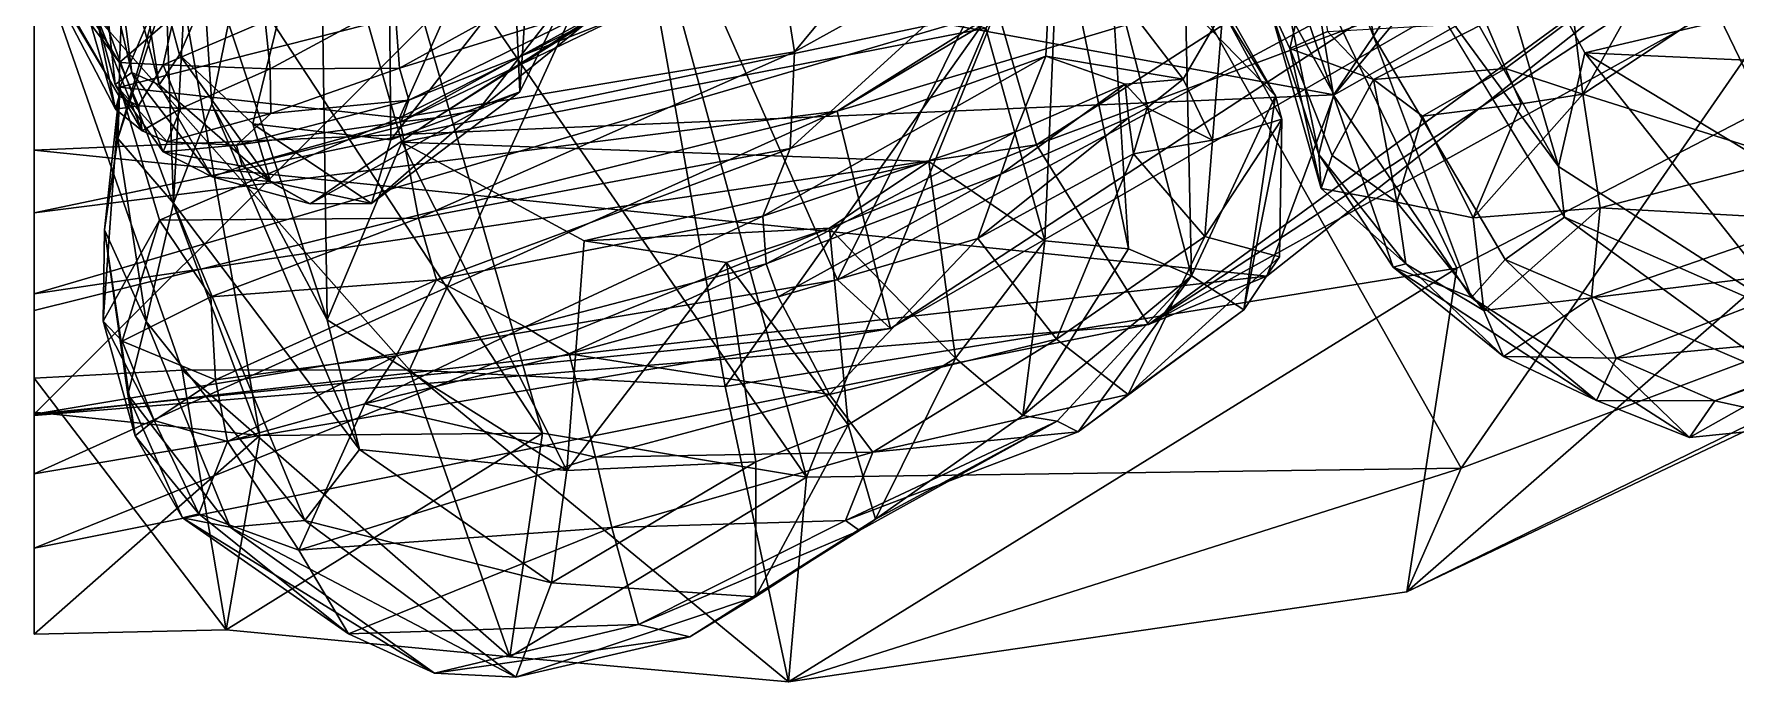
# Model space of a CAD drawing. Header units: metres. Extents: x -8 to 76, y -116 to 59.
# Drawn here: x 0 to 15.61, y -115.87 to -109.92 of the extents above; entities that cross this region are included whole.
import ezdxf

# ---------------------------------------------------------------- set-up
doc = ezdxf.new("R2010")
doc.units = ezdxf.units.M

msp = doc.modelspace()

# ---------------------------------------------------------------- linework, layer by layer
at = {"layer": 'jaw_lower_half'}
for points in [[(11.529, -103.801, -50.326), (7.369, -112.179, -47.413), (5.489, -107.924, -50.24)], [(11.529, -103.801, -50.326), (13.997, -108.606, -48.604), (7.369, -112.179, -47.413)], [(15.581, -106.084, -8.405), (9.707, -106.478, -7.38), (11.924, -110.481, -7.148)], [(15.581, -106.084, -8.405), (11.924, -110.481, -7.148), (17.185, -107.499, -9.84)], [(15.53, -108.192, -44.27), (14.858, -106.187, -33.055), (7.365, -110.632, -32.88)], [(14.858, -106.187, -33.055), (8.84, -109.71, -20.439), (7.365, -110.632, -32.88)], [(9.707, -106.478, -7.38), (0, -108.301, -7.348), (11.924, -110.481, -7.148)], [(16.155, -106.462, -20.997), (9.194, -110.94, -15.575), (8.84, -109.71, -20.439)], [(17.422, -107.873, -15.629), (9.194, -110.94, -15.575), (16.155, -106.462, -20.997)], [(17.854, -108.353, -11.618), (17.185, -107.499, -9.84), (10.22, -112.589, -11.384)], [(17.185, -107.499, -9.84), (11.308, -112.144, -8.243), (10.22, -112.589, -11.384)], [(17.185, -107.499, -9.84), (11.924, -110.481, -7.148), (11.308, -112.144, -8.243)], [(5.489, -107.924, -50.24), (7.369, -112.179, -47.413), (0, -113.41, -46.36)], [(5.489, -107.924, -50.24), (0, -113.41, -46.36), (0, -108.86, -50.042)], [(17.422, -107.873, -15.629), (10.22, -112.589, -11.384), (9.194, -110.94, -15.575)], [(17.854, -108.353, -11.618), (10.22, -112.589, -11.384), (17.422, -107.873, -15.629)], [(0, -108.301, -7.348), (0, -110.989, -7.368), (11.924, -110.481, -7.148)], [(15.53, -108.192, -44.27), (7.365, -110.632, -32.88), (7.856, -112.625, -43.109)], [(15.53, -108.192, -44.27), (7.856, -112.625, -43.109), (13.997, -108.606, -48.604)], [(13.997, -108.606, -48.604), (7.856, -112.625, -43.109), (7.369, -112.179, -47.413)], [(8.84, -109.71, -20.439), (0, -111.563, -19.341), (7.365, -110.632, -32.88)], [(9.194, -110.94, -15.575), (0, -112.307, -15.19), (8.84, -109.71, -20.439)], [(8.84, -109.71, -20.439), (0, -112.307, -15.19), (0, -111.563, -19.341)], [(11.924, -110.481, -7.148), (0, -110.989, -7.368), (11.308, -112.144, -8.243)], [(7.365, -110.632, -32.88), (0, -112.461, -32.548), (0, -113.957, -43.025)], [(7.856, -112.625, -43.109), (7.365, -110.632, -32.88), (0, -113.957, -43.025)], [(7.365, -110.632, -32.88), (0, -111.563, -19.341), (0, -112.461, -32.548)], [(10.22, -112.589, -11.384), (0, -114.641, -10.153), (9.194, -110.94, -15.575)], [(9.194, -110.94, -15.575), (0, -114.641, -10.153), (0, -112.307, -15.19)], [(0, -110.989, -7.368), (0, -113.422, -7.554), (11.308, -112.144, -8.243)], [(11.308, -112.144, -8.243), (0, -113.422, -7.554), (10.22, -112.589, -11.384)], [(7.856, -112.625, -43.109), (0, -113.41, -46.36), (7.369, -112.179, -47.413)], [(10.22, -112.589, -11.384), (0, -113.422, -7.554), (0, -114.641, -10.153)], [(7.856, -112.625, -43.109), (0, -113.957, -43.025), (0, -113.41, -46.36)]]:
    msp.add_3dface(points, dxfattribs=at)
at = {"layer": 'jaw_upper_half'}
for points in [[(19.451, -104.716, 14.244), (13.09, -113.907, 16.637), (9.615, -107.751, 15.406)], [(19.451, -104.716, 14.244), (22.052, -110.545, 15.363), (13.09, -113.907, 16.637)], [(10.649, -107.087, 32.199), (5.504, -108.483, 32.37), (6.339, -113.158, 24.785)], [(13.05, -112.071, 25.29), (10.649, -107.087, 32.199), (6.339, -113.158, 24.785)], [(20.265, -108.33, 25.606), (10.649, -107.087, 32.199), (13.05, -112.071, 25.29)], [(5.301, -107.465, 15.875), (7.085, -113.987, 17.522), (3.126, -108.251, 16.003)], [(5.301, -107.465, 15.875), (9.615, -107.751, 15.406), (7.085, -113.987, 17.522)], [(9.615, -107.751, 15.406), (13.09, -113.907, 16.637), (7.085, -113.987, 17.522)], [(0, -108.059, 15.828), (2.071, -113.607, 18), (0, -113.391, 17.621)], [(0, -108.059, 15.828), (1.119, -108.188, 15.916), (2.071, -113.607, 18)], [(1.119, -108.188, 15.916), (4.663, -113.584, 17.558), (2.071, -113.607, 18)], [(1.119, -108.188, 15.916), (3.126, -108.251, 16.003), (4.663, -113.584, 17.558)], [(3.126, -108.251, 16.003), (7.085, -113.987, 17.522), (4.663, -113.584, 17.558)], [(5.504, -108.483, 32.37), (0, -109.117, 33.18), (3.443, -113.003, 25.591)], [(6.339, -113.158, 24.785), (5.504, -108.483, 32.37), (3.443, -113.003, 25.591)], [(22.279, -110.304, 18.774), (20.265, -108.33, 25.606), (12.592, -115.039, 19.697)], [(20.265, -108.33, 25.606), (13.05, -112.071, 25.29), (12.592, -115.039, 19.697)], [(1.36, -113.007, 25.864), (0, -109.117, 33.18), (0, -113.08, 25.817)], [(3.443, -113.003, 25.591), (0, -109.117, 33.18), (1.36, -113.007, 25.864)], [(22.279, -110.304, 18.774), (12.592, -115.039, 19.697), (22.052, -110.545, 15.363)], [(22.052, -110.545, 15.363), (12.592, -115.039, 19.697), (13.09, -113.907, 16.637)], [(13.05, -112.071, 25.29), (6.339, -113.158, 24.785), (6.92, -115.867, 19.531)], [(13.05, -112.071, 25.29), (6.92, -115.867, 19.531), (12.592, -115.039, 19.697)], [(1.762, -115.388, 19.814), (1.36, -113.007, 25.864), (0, -113.08, 25.817)], [(4.365, -115.637, 19.627), (3.443, -113.003, 25.591), (1.36, -113.007, 25.864)], [(4.365, -115.637, 19.627), (1.36, -113.007, 25.864), (1.762, -115.388, 19.814)], [(6.92, -115.867, 19.531), (3.443, -113.003, 25.591), (4.365, -115.637, 19.627)], [(6.92, -115.867, 19.531), (6.339, -113.158, 24.785), (3.443, -113.003, 25.591)], [(1.762, -115.388, 19.814), (0, -113.08, 25.817), (0, -115.427, 19.563)], [(0, -113.391, 17.621), (2.071, -113.607, 18), (0, -115.427, 19.563)], [(2.071, -113.607, 18), (1.762, -115.388, 19.814), (0, -115.427, 19.563)], [(4.663, -113.584, 17.558), (1.762, -115.388, 19.814), (2.071, -113.607, 18)], [(4.663, -113.584, 17.558), (4.365, -115.637, 19.627), (1.762, -115.388, 19.814)], [(4.663, -113.584, 17.558), (7.085, -113.987, 17.522), (4.365, -115.637, 19.627)], [(13.09, -113.907, 16.637), (12.592, -115.039, 19.697), (6.92, -115.867, 19.531)], [(13.09, -113.907, 16.637), (6.92, -115.867, 19.531), (7.085, -113.987, 17.522)], [(7.085, -113.987, 17.522), (6.92, -115.867, 19.531), (4.365, -115.637, 19.627)]]:
    msp.add_3dface(points, dxfattribs=at)
at = {"layer": 'teeth_lower_half', "invisible_edges": 1}
for points in [[(1.394, -107.447, -11.548), (1.333, -110.115, -9.394), (0.773, -108.01, -9.258)], [(1.333, -110.115, -9.394), (1.394, -107.447, -11.548), (1.812, -109.018, -11.649)], [(4.108, -108.505, -11.32), (3.273, -110.895, -8.877), (3.259, -109.582, -11.297)], [(3.273, -110.895, -8.877), (4.108, -108.505, -11.32), (4.411, -109.434, -8.939)], [(2.319, -109.471, -11.513), (1.333, -110.115, -9.394), (1.812, -109.018, -11.649)], [(1.333, -110.115, -9.394), (2.319, -109.471, -11.513), (2.008, -110.746, -9.169)], [(2.319, -109.471, -11.513), (3.273, -110.895, -8.877), (2.008, -110.746, -9.169)], [(3.273, -110.895, -8.877), (2.319, -109.471, -11.513), (3.259, -109.582, -11.297)]]:
    msp.add_3dface(points, dxfattribs=at)
at = {"layer": 'teeth_lower_half'}
for points in [[(0.773, -108.01, -9.258), (1.149, -110.389, -7.023), (0.687, -108.65, -6.964)], [(1.333, -110.115, -9.394), (1.149, -110.389, -7.023), (0.773, -108.01, -9.258)], [(0.571, -109.749, -3.575), (0.746, -110.613, -1.869), (0, -108.04, -3.841)], [(0, -108.04, -3.841), (0.746, -110.613, -1.869), (0, -109.182, -2.121)], [(4.411, -109.434, -8.939), (4.588, -108.513, -8.97), (4.456, -110.455, -6.653)], [(4.588, -108.513, -8.97), (4.879, -109.585, -6.846), (4.456, -110.455, -6.653)], [(0.687, -108.65, -6.964), (0.898, -110.277, -5.486), (0.599, -109.032, -5.357)], [(1.149, -110.389, -7.023), (0.898, -110.277, -5.486), (0.687, -108.65, -6.964)], [(0, -109.14, 0.248), (0.784, -110.185, 2.37), (0, -108.916, 2.287)], [(0.784, -110.185, 2.37), (0.809, -109.618, 3.448), (0, -108.916, 2.287)], [(0.599, -109.032, -5.357), (0.745, -110.385, -3.543), (0.571, -109.749, -3.575)], [(0.898, -110.277, -5.486), (0.745, -110.385, -3.543), (0.599, -109.032, -5.357)], [(0, -109.182, -2.121), (0.781, -110.495, 0.473), (0, -109.14, 0.248)], [(0.781, -110.495, 0.473), (0.784, -110.185, 2.37), (0, -109.14, 0.248)], [(0.746, -110.613, -1.869), (0.781, -110.495, 0.473), (0, -109.182, -2.121)], [(5.011, -109.32, 2.451), (3.306, -109.628, 3.505), (3.352, -110.238, 2.195)], [(5.212, -109.661, 0.692), (5.011, -109.32, 2.451), (3.352, -110.238, 2.195)], [(3.273, -110.895, -8.877), (4.411, -109.434, -8.939), (4.456, -110.455, -6.653)], [(1.284, -109.755, 3.497), (0.809, -109.618, 3.448), (0.784, -110.185, 2.37)], [(3.306, -109.628, 3.505), (2.119, -109.805, 3.358), (2.167, -110.243, 2.206)], [(3.352, -110.238, 2.195), (3.306, -109.628, 3.505), (2.167, -110.243, 2.206)], [(5.212, -109.661, 0.692), (3.352, -110.238, 2.195), (3.438, -110.529, 0.377)], [(5.363, -109.771, -1.581), (3.367, -110.729, -1.626), (5.196, -109.723, -3.616)], [(5.196, -109.723, -3.616), (3.367, -110.729, -1.626), (3.684, -110.692, -3.288)], [(5.363, -109.771, -1.581), (5.212, -109.661, 0.692), (3.438, -110.529, 0.377)], [(5.196, -109.723, -3.616), (3.684, -110.692, -3.288), (5.054, -109.829, -5.356)], [(5.054, -109.829, -5.356), (4.076, -110.62, -4.807), (4.879, -109.585, -6.846)], [(4.456, -110.455, -6.653), (4.879, -109.585, -6.846), (4.076, -110.62, -4.807)], [(0.745, -110.385, -3.543), (0.992, -110.812, -1.877), (0.571, -109.749, -3.575)], [(0.992, -110.812, -1.877), (0.746, -110.613, -1.869), (0.571, -109.749, -3.575)], [(1.284, -109.755, 3.497), (0.784, -110.185, 2.37), (1.184, -110.205, 2.252)], [(2.119, -109.805, 3.358), (1.284, -109.755, 3.497), (1.184, -110.205, 2.252)], [(2.167, -110.243, 2.206), (2.119, -109.805, 3.358), (1.184, -110.205, 2.252)], [(5.363, -109.771, -1.581), (3.438, -110.529, 0.377), (3.367, -110.729, -1.626)], [(5.054, -109.829, -5.356), (3.684, -110.692, -3.288), (4.076, -110.62, -4.807)], [(0.957, -110.581, 0.404), (0.784, -110.185, 2.37), (0.781, -110.495, 0.473)], [(1.184, -110.205, 2.252), (0.784, -110.185, 2.37), (0.957, -110.581, 0.404)], [(2.17, -111.275, -6.906), (1.149, -110.389, -7.023), (1.333, -110.115, -9.394)], [(2.17, -111.275, -6.906), (1.333, -110.115, -9.394), (2.008, -110.746, -9.169)], [(0.898, -110.277, -5.486), (1.184, -111.004, -3.457), (0.745, -110.385, -3.543)], [(1.149, -110.389, -7.023), (1.634, -111.232, -5.351), (0.898, -110.277, -5.486)], [(1.634, -111.232, -5.351), (1.184, -111.004, -3.457), (0.898, -110.277, -5.486)], [(1.347, -110.608, 0.368), (1.184, -110.205, 2.252), (0.957, -110.581, 0.404)], [(2.167, -110.243, 2.206), (1.184, -110.205, 2.252), (1.347, -110.608, 0.368)], [(2.171, -110.651, 0.409), (2.167, -110.243, 2.206), (1.347, -110.608, 0.368)], [(3.352, -110.238, 2.195), (2.167, -110.243, 2.206), (2.171, -110.651, 0.409)], [(3.438, -110.529, 0.377), (3.352, -110.238, 2.195), (2.171, -110.651, 0.409)], [(1.184, -111.004, -3.457), (1.222, -110.912, -1.888), (0.745, -110.385, -3.543)], [(1.222, -110.912, -1.888), (0.992, -110.812, -1.877), (0.745, -110.385, -3.543)], [(0.957, -110.581, 0.404), (0.781, -110.495, 0.473), (0.746, -110.613, -1.869)], [(2.17, -111.275, -6.906), (1.634, -111.232, -5.351), (1.149, -110.389, -7.023)], [(4.456, -110.455, -6.653), (3.094, -111.477, -6.578), (3.273, -110.895, -8.877)], [(4.456, -110.455, -6.653), (4.076, -110.62, -4.807), (3.094, -111.477, -6.578)], [(0.992, -110.812, -1.877), (0.957, -110.581, 0.404), (0.746, -110.613, -1.869)], [(1.347, -110.608, 0.368), (0.957, -110.581, 0.404), (0.992, -110.812, -1.877)], [(1.347, -110.608, 0.368), (0.992, -110.812, -1.877), (1.222, -110.912, -1.888)], [(2.171, -110.651, 0.409), (1.347, -110.608, 0.368), (1.222, -110.912, -1.888)], [(2.171, -110.651, 0.409), (1.222, -110.912, -1.888), (1.856, -110.943, -1.884)], [(3.438, -110.529, 0.377), (1.856, -110.943, -1.884), (3.367, -110.729, -1.626)], [(3.438, -110.529, 0.377), (2.171, -110.651, 0.409), (1.856, -110.943, -1.884)], [(4.076, -110.62, -4.807), (2.533, -111.48, -5.113), (3.094, -111.477, -6.578)], [(4.076, -110.62, -4.807), (3.684, -110.692, -3.288), (2.533, -111.48, -5.113)], [(3.367, -110.729, -1.626), (1.856, -110.943, -1.884), (1.908, -111.135, -3.449)], [(3.684, -110.692, -3.288), (3.367, -110.729, -1.626), (1.908, -111.135, -3.449)], [(3.684, -110.692, -3.288), (1.908, -111.135, -3.449), (2.533, -111.48, -5.113)], [(3.273, -110.895, -8.877), (3.094, -111.477, -6.578), (2.008, -110.746, -9.169)], [(3.094, -111.477, -6.578), (2.17, -111.275, -6.906), (2.008, -110.746, -9.169)], [(1.856, -110.943, -1.884), (1.222, -110.912, -1.888), (1.184, -111.004, -3.457)], [(1.908, -111.135, -3.449), (1.856, -110.943, -1.884), (1.184, -111.004, -3.457)], [(1.908, -111.135, -3.449), (1.184, -111.004, -3.457), (1.634, -111.232, -5.351)], [(2.533, -111.48, -5.113), (1.908, -111.135, -3.449), (1.634, -111.232, -5.351)], [(2.533, -111.48, -5.113), (1.634, -111.232, -5.351), (2.17, -111.275, -6.906)], [(3.094, -111.477, -6.578), (2.533, -111.48, -5.113), (2.17, -111.275, -6.906)]]:
    msp.add_3dface(points, dxfattribs=at)
at = {"layer": 'teeth_upper_half'}
for points in [[(12.285, -109.944, 11.237), (11.842, -107.271, 12.792), (11.498, -108.001, 10.897)], [(12.285, -109.944, 11.237), (12.665, -109.343, 13.283), (11.842, -107.271, 12.792)], [(8.863, -107.802, 9.285), (6.975, -110.088, 7.773), (6.795, -108.945, 8.976)], [(9.345, -108.776, 7.873), (6.975, -110.088, 7.773), (8.863, -107.802, 9.285)], [(11.919, -110.483, 9.193), (11.498, -108.001, 10.897), (11.278, -108.603, 8.766)], [(11.919, -110.483, 9.193), (12.285, -109.944, 11.237), (11.498, -108.001, 10.897)], [(12.724, -108.908, 14.06), (13.981, -111.14, 14.939), (13.052, -107.957, 16.491)], [(13.981, -111.14, 14.939), (14.223, -110.095, 17.351), (13.052, -107.957, 16.491)], [(13.052, -107.957, 16.491), (14.223, -110.095, 17.351), (18.012, -109.202, 17.557)], [(1.28, -111.474, 12.246), (1.464, -108.045, 13.697), (1.207, -109.375, 11.74)], [(1.28, -111.474, 12.246), (1.631, -110.568, 14.233), (1.464, -108.045, 13.697)], [(1.631, -110.568, 14.233), (1.784, -109.824, 15.748), (1.464, -108.045, 13.697)], [(1.784, -109.824, 15.748), (2.689, -112.544, 17.085), (2.623, -108.284, 18.019)], [(2.623, -108.284, 18.019), (3.374, -110.916, 19.266), (8.73, -109.869, 19.237)], [(2.689, -112.544, 17.085), (3.374, -110.916, 19.266), (2.623, -108.284, 18.019)], [(10.306, -108.582, 8.871), (10.562, -109.644, 12.37), (11.387, -110.489, 9.955)], [(10.902, -109.715, 6.17), (10.306, -108.582, 8.871), (11.387, -110.489, 9.955)], [(11.785, -111.03, 7.183), (11.919, -110.483, 9.193), (11.278, -108.603, 8.766)], [(11.785, -111.03, 7.183), (11.278, -108.603, 8.766), (11.318, -109.627, 7.106)], [(9.345, -108.776, 7.873), (6.934, -110.975, 5.794), (6.975, -110.088, 7.773)], [(9.345, -108.776, 7.873), (9.279, -110.127, 5.454), (6.934, -110.975, 5.794)], [(9.399, -108.783, 15.943), (8.73, -109.869, 19.237), (9.272, -111.82, 16.955)], [(10.038, -111.895, 14.926), (9.399, -108.783, 15.943), (9.272, -111.82, 16.955)], [(10.539, -110.338, 4.23), (9.279, -110.127, 5.454), (9.345, -108.776, 7.873)], [(10.902, -109.715, 6.17), (10.539, -110.338, 4.23), (9.345, -108.776, 7.873)], [(10.038, -111.895, 14.926), (9.877, -109.297, 14.533), (9.399, -108.783, 15.943)], [(17.615, -108.732, 4.375), (16.656, -110.438, 5.164), (15.414, -109.677, 3.15)], [(6.795, -108.945, 8.976), (3.353, -110.693, 7.687), (3.819, -109.644, 9.2)], [(6.975, -110.088, 7.773), (3.353, -110.693, 7.687), (6.795, -108.945, 8.976)], [(12.665, -109.343, 13.283), (13.981, -111.14, 14.939), (12.724, -108.908, 14.06)], [(0.786, -110.41, 7.31), (0.768, -110.882, 9.826), (1.356, -109.085, 9.176)], [(1.356, -109.085, 9.176), (0.768, -110.882, 9.826), (1.207, -109.375, 11.74)], [(3.819, -109.644, 9.2), (0.786, -110.41, 7.31), (1.356, -109.085, 9.176)], [(11.519, -110.056, 5.298), (11.318, -109.627, 7.106), (11.738, -109.11, 6.96)], [(11.862, -109.9, 5.253), (11.519, -110.056, 5.298), (11.738, -109.11, 6.96)], [(14.891, -109.252, 2.586), (14.206, -110.476, 3.386), (14.119, -109.775, 2.597)], [(14.891, -109.252, 2.586), (15.414, -109.677, 3.15), (14.206, -110.476, 3.386)], [(18.012, -109.202, 17.557), (14.223, -110.095, 17.351), (17.383, -110.241, 17.951)], [(0.768, -110.882, 9.826), (1.28, -111.474, 12.246), (1.207, -109.375, 11.74)], [(10.617, -112.141, 13.031), (10.562, -109.644, 12.37), (9.877, -109.297, 14.533)], [(10.617, -112.141, 13.031), (9.877, -109.297, 14.533), (10.038, -111.895, 14.926)], [(12.665, -109.343, 13.283), (14.038, -111.604, 14.244), (13.981, -111.14, 14.939)], [(3.819, -109.644, 9.2), (3.353, -110.693, 7.687), (0.786, -110.41, 7.31)], [(10.539, -110.338, 4.23), (10.902, -109.715, 6.17), (10.808, -110.897, 4.689)], [(11.387, -110.489, 9.955), (10.562, -109.644, 12.37), (10.617, -112.141, 13.031)], [(10.808, -110.897, 4.689), (10.902, -109.715, 6.17), (11.444, -110.704, 7.195)], [(10.902, -109.715, 6.17), (11.387, -110.489, 9.955), (11.444, -110.704, 7.195)], [(11.806, -111.339, 5.523), (11.785, -111.03, 7.183), (11.318, -109.627, 7.106)], [(11.806, -111.339, 5.523), (11.318, -109.627, 7.106), (11.519, -110.056, 5.298)], [(15.414, -109.677, 3.15), (16.089, -111.069, 5.278), (14.206, -110.476, 3.386)], [(15.414, -109.677, 3.15), (16.656, -110.438, 5.164), (16.089, -111.069, 5.278)], [(1.631, -110.568, 14.233), (2.689, -112.544, 17.085), (1.784, -109.824, 15.748)], [(8.73, -109.869, 19.237), (3.374, -110.916, 19.266), (8.207, -111.093, 19.611)], [(9.272, -111.82, 16.955), (8.73, -109.869, 19.237), (8.207, -111.093, 19.611)], [(13.316, -109.817, 2.713), (12.285, -110.34, 3.444), (11.862, -109.9, 5.253)], [(13.316, -109.817, 2.713), (13.496, -110.241, 2.803), (12.285, -110.34, 3.444)], [(14.119, -109.775, 2.597), (13.496, -110.241, 2.803), (13.316, -109.817, 2.713)], [(14.119, -109.775, 2.597), (14.206, -110.476, 3.386), (13.496, -110.241, 2.803)], [(12.285, -110.34, 3.444), (11.519, -110.056, 5.298), (11.862, -109.9, 5.253)], [(11.919, -110.483, 9.193), (13.184, -112.341, 9.906), (12.285, -109.944, 11.237)], [(13.184, -112.341, 9.906), (13.493, -111.992, 11.994), (12.285, -109.944, 11.237)], [(6.975, -110.088, 7.773), (3.525, -111.614, 5.477), (3.353, -110.693, 7.687)], [(6.975, -110.088, 7.773), (6.934, -110.975, 5.794), (3.525, -111.614, 5.477)], [(9.279, -110.127, 5.454), (6.683, -111.594, 3.493), (6.934, -110.975, 5.794)], [(9.279, -110.127, 5.454), (9.001, -110.82, 3.233), (6.683, -111.594, 3.493)], [(10.006, -110.383, 3.448), (9.001, -110.82, 3.233), (9.279, -110.127, 5.454)], [(10.539, -110.338, 4.23), (10.006, -110.383, 3.448), (9.279, -110.127, 5.454)], [(11.906, -111.038, 4.442), (11.806, -111.339, 5.523), (11.519, -110.056, 5.298)], [(12.285, -110.34, 3.444), (11.906, -111.038, 4.442), (11.519, -110.056, 5.298)], [(16.159, -112.536, 15.792), (14.223, -110.095, 17.351), (13.981, -111.14, 14.939)], [(16.159, -112.536, 15.792), (15.968, -111.151, 17.805), (14.223, -110.095, 17.351)], [(14.223, -110.095, 17.351), (15.968, -111.151, 17.805), (17.383, -110.241, 17.951)], [(10.006, -110.383, 3.448), (10.539, -110.338, 4.23), (10.21, -110.601, 3.609)], [(10.21, -110.601, 3.609), (10.539, -110.338, 4.23), (10.808, -110.897, 4.689)], [(12.285, -110.34, 3.444), (12.499, -111.465, 4.684), (11.906, -111.038, 4.442)], [(13.496, -110.241, 2.803), (12.735, -110.678, 3.521), (12.285, -110.34, 3.444)], [(12.285, -110.34, 3.444), (12.735, -110.678, 3.521), (12.499, -111.465, 4.684)], [(13.496, -110.241, 2.803), (13.639, -110.565, 3.351), (12.735, -110.678, 3.521)], [(13.496, -110.241, 2.803), (14.206, -110.476, 3.386), (13.639, -110.565, 3.351)], [(0.635, -112.558, 4.584), (0.647, -111.719, 7.628), (0.786, -110.41, 7.31)], [(0.635, -112.558, 4.584), (0.786, -110.41, 7.31), (1.152, -111.631, 4.774)], [(0.647, -111.719, 7.628), (0.768, -110.882, 9.826), (0.786, -110.41, 7.31)], [(3.353, -110.693, 7.687), (1.152, -111.631, 4.774), (0.786, -110.41, 7.31)], [(10.006, -110.383, 3.448), (8.868, -111.208, 2.847), (9.001, -110.82, 3.233)], [(10.006, -110.383, 3.448), (10.037, -110.692, 3.391), (8.868, -111.208, 2.847)], [(10.037, -110.692, 3.391), (10.006, -110.383, 3.448), (10.21, -110.601, 3.609)], [(11.387, -110.489, 9.955), (10.617, -112.141, 13.031), (11.097, -112.452, 10.679)], [(11.444, -110.704, 7.195), (11.387, -110.489, 9.955), (11.097, -112.452, 10.679)], [(12.466, -112.063, 7.441), (11.919, -110.483, 9.193), (11.785, -111.03, 7.183)], [(12.466, -112.063, 7.441), (13.184, -112.341, 9.906), (11.919, -110.483, 9.193)], [(14.365, -111.519, 5.305), (13.2, -111.609, 5.188), (14.206, -110.476, 3.386)], [(14.206, -110.476, 3.386), (13.2, -111.609, 5.188), (13.639, -110.565, 3.351)], [(16.089, -111.069, 5.278), (14.365, -111.519, 5.305), (14.206, -110.476, 3.386)], [(1.28, -111.474, 12.246), (2.984, -113.733, 15.643), (1.631, -110.568, 14.233)], [(1.631, -110.568, 14.233), (2.984, -113.733, 15.643), (2.689, -112.544, 17.085)], [(10.037, -110.692, 3.391), (10.21, -110.601, 3.609), (10.083, -111.021, 3.519)], [(10.083, -111.021, 3.519), (10.21, -110.601, 3.609), (10.808, -110.897, 4.689)], [(13.639, -110.565, 3.351), (13.2, -111.609, 5.188), (12.735, -110.678, 3.521)], [(3.525, -111.614, 5.477), (1.152, -111.631, 4.774), (3.353, -110.693, 7.687)], [(9.001, -110.82, 3.233), (6.715, -112.032, 2.667), (6.683, -111.594, 3.493)], [(9.001, -110.82, 3.233), (8.868, -111.208, 2.847), (6.715, -112.032, 2.667)], [(10.037, -110.692, 3.391), (10.083, -111.021, 3.519), (8.656, -111.799, 3.266)], [(10.037, -110.692, 3.391), (8.656, -111.799, 3.266), (8.868, -111.208, 2.847)], [(10.808, -110.897, 4.689), (11.444, -110.704, 7.195), (10.739, -111.78, 5.175)], [(10.739, -111.78, 5.175), (11.444, -110.704, 7.195), (11.423, -111.966, 8.221)], [(11.444, -110.704, 7.195), (11.097, -112.452, 10.679), (11.423, -111.966, 8.221)], [(12.735, -110.678, 3.521), (13.2, -111.609, 5.188), (12.499, -111.465, 4.684)], [(0.647, -111.719, 7.628), (1.029, -112.56, 10.117), (0.768, -110.882, 9.826)], [(1.029, -112.56, 10.117), (1.28, -111.474, 12.246), (0.768, -110.882, 9.826)], [(4.886, -113.927, 18.034), (3.374, -110.916, 19.266), (2.689, -112.544, 17.085)], [(3.374, -110.916, 19.266), (5.045, -111.82, 19.86), (8.207, -111.093, 19.611)], [(5.045, -111.82, 19.86), (3.374, -110.916, 19.266), (4.886, -113.927, 18.034)], [(6.934, -110.975, 5.794), (3.692, -112.177, 3.832), (3.525, -111.614, 5.477)], [(6.934, -110.975, 5.794), (6.683, -111.594, 3.493), (3.692, -112.177, 3.832)], [(10.083, -111.021, 3.519), (10.808, -110.897, 4.689), (10.739, -111.78, 5.175)], [(8.207, -111.093, 19.611), (5.045, -111.82, 19.86), (7.296, -111.703, 19.841)], [(8.45, -112.896, 17.585), (8.207, -111.093, 19.611), (7.296, -111.703, 19.841)], [(9.272, -111.82, 16.955), (8.207, -111.093, 19.611), (8.45, -112.896, 17.585)], [(10.083, -111.021, 3.519), (9.378, -112.722, 5.678), (8.656, -111.799, 3.266)], [(10.083, -111.021, 3.519), (10.739, -111.78, 5.175), (9.378, -112.722, 5.678)], [(12.582, -112.031, 5.764), (12.466, -112.063, 7.441), (11.785, -111.03, 7.183)], [(12.582, -112.031, 5.764), (11.785, -111.03, 7.183), (11.806, -111.339, 5.523)], [(12.499, -111.465, 4.684), (11.806, -111.339, 5.523), (11.906, -111.038, 4.442)], [(16.352, -111.629, 6.877), (14.365, -111.519, 5.305), (16.089, -111.069, 5.278)], [(8.868, -111.208, 2.847), (6.825, -112.334, 3.098), (6.715, -112.032, 2.667)], [(8.868, -111.208, 2.847), (8.656, -111.799, 3.266), (6.825, -112.334, 3.098)], [(16.159, -112.536, 15.792), (13.981, -111.14, 14.939), (14.038, -111.604, 14.244)], [(12.582, -112.031, 5.764), (11.806, -111.339, 5.523), (12.499, -111.465, 4.684)], [(1.029, -112.56, 10.117), (2.485, -114.386, 13.3), (1.28, -111.474, 12.246)], [(1.28, -111.474, 12.246), (2.485, -114.386, 13.3), (2.984, -113.733, 15.643)], [(6.683, -111.594, 3.493), (4.503, -112.608, 2.939), (3.692, -112.177, 3.832)], [(6.715, -112.032, 2.667), (4.503, -112.608, 2.939), (6.683, -111.594, 3.493)], [(13.296, -112.461, 6.869), (12.499, -111.465, 4.684), (13.2, -111.609, 5.188)], [(13.296, -112.461, 6.869), (12.582, -112.031, 5.764), (12.499, -111.465, 4.684)], [(14.365, -111.519, 5.305), (13.296, -112.461, 6.869), (13.2, -111.609, 5.188)], [(14.365, -111.519, 5.305), (14.283, -112.343, 7.115), (13.296, -112.461, 6.869)], [(16.1, -113.109, 14.608), (14.038, -111.604, 14.244), (13.493, -111.992, 11.994)], [(16.159, -112.536, 15.792), (14.038, -111.604, 14.244), (16.1, -113.109, 14.608)], [(16.352, -111.629, 6.877), (14.283, -112.343, 7.115), (14.365, -111.519, 5.305)], [(0.807, -112.742, 4.157), (0.635, -112.558, 4.584), (1.152, -111.631, 4.774)], [(0.635, -112.558, 4.584), (0.929, -113.61, 5.24), (0.647, -111.719, 7.628)], [(0.929, -113.61, 5.24), (0.861, -113.23, 7.887), (0.647, -111.719, 7.628)], [(0.861, -113.23, 7.887), (1.029, -112.56, 10.117), (0.647, -111.719, 7.628)], [(1.621, -112.335, 3.853), (0.807, -112.742, 4.157), (1.152, -111.631, 4.774)], [(3.525, -111.614, 5.477), (1.621, -112.335, 3.853), (1.152, -111.631, 4.774)], [(3.692, -112.177, 3.832), (1.621, -112.335, 3.853), (3.525, -111.614, 5.477)], [(7.296, -111.703, 19.841), (5.045, -111.82, 19.86), (6.351, -112.02, 19.948)], [(7.467, -113.507, 17.965), (7.296, -111.703, 19.841), (6.351, -112.02, 19.948)], [(8.45, -112.896, 17.585), (7.296, -111.703, 19.841), (7.467, -113.507, 17.965)], [(16.703, -112.048, 8.372), (14.283, -112.343, 7.115), (16.352, -111.629, 6.877)], [(6.351, -112.02, 19.948), (5.045, -111.82, 19.86), (4.886, -113.927, 18.034)], [(8.656, -111.799, 3.266), (7.296, -113.23, 5.783), (6.825, -112.334, 3.098)], [(9.378, -112.722, 5.678), (7.296, -113.23, 5.783), (8.656, -111.799, 3.266)], [(9.07, -113.423, 15.452), (9.272, -111.82, 16.955), (8.45, -112.896, 17.585)], [(10.038, -111.895, 14.926), (9.272, -111.82, 16.955), (9.07, -113.423, 15.452)], [(10.617, -112.141, 13.031), (10.038, -111.895, 14.926), (9.07, -113.423, 15.452)], [(10.739, -111.78, 5.175), (10.034, -113.231, 8.43), (9.378, -112.722, 5.678)], [(11.423, -111.966, 8.221), (10.034, -113.231, 8.43), (10.739, -111.78, 5.175)], [(6.715, -112.032, 2.667), (4.908, -112.858, 3.429), (4.503, -112.608, 2.939)], [(6.619, -113.849, 17.956), (6.351, -112.02, 19.948), (4.886, -113.927, 18.034)], [(6.715, -112.032, 2.667), (6.825, -112.334, 3.098), (4.908, -112.858, 3.429)], [(7.467, -113.507, 17.965), (6.351, -112.02, 19.948), (6.619, -113.849, 17.956)], [(11.423, -111.966, 8.221), (11.097, -112.452, 10.679), (10.034, -113.231, 8.43)], [(13.478, -112.882, 8.33), (12.466, -112.063, 7.441), (12.582, -112.031, 5.764)], [(14.329, -113.284, 10.38), (12.466, -112.063, 7.441), (13.478, -112.882, 8.33)], [(14.329, -113.284, 10.38), (13.184, -112.341, 9.906), (12.466, -112.063, 7.441)], [(13.478, -112.882, 8.33), (12.582, -112.031, 5.764), (13.296, -112.461, 6.869)], [(15.183, -113.624, 12.4), (13.493, -111.992, 11.994), (13.184, -112.341, 9.906)], [(16.1, -113.109, 14.608), (13.493, -111.992, 11.994), (15.183, -113.624, 12.4)], [(16.703, -112.048, 8.372), (14.51, -112.896, 8.488), (14.283, -112.343, 7.115)], [(17.185, -112.645, 10.878), (14.51, -112.896, 8.488), (16.703, -112.048, 8.372)], [(3.692, -112.177, 3.832), (1.663, -113.094, 3.256), (1.621, -112.335, 3.853)], [(3.692, -112.177, 3.832), (3.321, -112.876, 3.177), (1.663, -113.094, 3.256)], [(4.503, -112.608, 2.939), (3.321, -112.876, 3.177), (3.692, -112.177, 3.832)], [(9.384, -113.475, 13.306), (10.617, -112.141, 13.031), (9.07, -113.423, 15.452)], [(9.575, -113.572, 10.992), (10.617, -112.141, 13.031), (9.384, -113.475, 13.306)], [(11.097, -112.452, 10.679), (10.617, -112.141, 13.031), (9.575, -113.572, 10.992)], [(1.663, -113.094, 3.256), (0.807, -112.742, 4.157), (1.621, -112.335, 3.853)], [(7.296, -113.23, 5.783), (4.908, -112.858, 3.429), (6.825, -112.334, 3.098)], [(15.183, -113.624, 12.4), (13.184, -112.341, 9.906), (14.329, -113.284, 10.38)], [(14.283, -112.343, 7.115), (13.478, -112.882, 8.33), (13.296, -112.461, 6.869)], [(14.51, -112.896, 8.488), (13.478, -112.882, 8.33), (14.283, -112.343, 7.115)], [(18.131, -112.236, 12.678), (15.414, -113.289, 10.45), (17.185, -112.645, 10.878)], [(18.131, -112.236, 12.678), (16.397, -113.501, 12.573), (15.414, -113.289, 10.45)], [(11.097, -112.452, 10.679), (9.575, -113.572, 10.992), (10.034, -113.231, 8.43)], [(1.101, -113.47, 4.261), (0.929, -113.61, 5.24), (0.635, -112.558, 4.584)], [(1.101, -113.47, 4.261), (0.635, -112.558, 4.584), (0.807, -112.742, 4.157)], [(0.861, -113.23, 7.887), (1.798, -114.446, 10.909), (1.029, -112.56, 10.117)], [(1.029, -112.56, 10.117), (1.798, -114.446, 10.909), (2.485, -114.386, 13.3)], [(4.886, -113.927, 18.034), (2.689, -112.544, 17.085), (2.984, -113.733, 15.643)], [(4.503, -112.608, 2.939), (4.908, -112.858, 3.429), (3.035, -113.315, 3.87)], [(4.503, -112.608, 2.939), (3.035, -113.315, 3.87), (3.321, -112.876, 3.177)], [(17.185, -112.645, 10.878), (15.414, -113.289, 10.45), (14.51, -112.896, 8.488)], [(1.663, -113.094, 3.256), (1.101, -113.47, 4.261), (0.807, -112.742, 4.157)], [(9.378, -112.722, 5.678), (7.692, -113.76, 8.508), (7.296, -113.23, 5.783)], [(10.034, -113.231, 8.43), (7.692, -113.76, 8.508), (9.378, -112.722, 5.678)], [(3.321, -112.876, 3.177), (1.774, -113.66, 4.026), (1.663, -113.094, 3.256)], [(3.321, -112.876, 3.177), (3.035, -113.315, 3.87), (1.774, -113.66, 4.026)], [(5.151, -113.806, 5.967), (3.035, -113.315, 3.87), (4.908, -112.858, 3.429)], [(7.296, -113.23, 5.783), (5.151, -113.806, 5.967), (4.908, -112.858, 3.429)], [(8.45, -112.896, 17.585), (7.467, -113.507, 17.965), (7.716, -114.374, 15.576)], [(9.07, -113.423, 15.452), (8.45, -112.896, 17.585), (7.716, -114.374, 15.576)], [(14.51, -112.896, 8.488), (14.329, -113.284, 10.38), (13.478, -112.882, 8.33)], [(15.414, -113.289, 10.45), (14.329, -113.284, 10.38), (14.51, -112.896, 8.488)], [(1.663, -113.094, 3.256), (1.774, -113.66, 4.026), (1.101, -113.47, 4.261)], [(16.397, -113.501, 12.573), (16.1, -113.109, 14.608), (15.183, -113.624, 12.4)], [(0.929, -113.61, 5.24), (1.362, -114.36, 8.687), (0.861, -113.23, 7.887)], [(0.861, -113.23, 7.887), (1.362, -114.36, 8.687), (1.798, -114.446, 10.909)], [(3.035, -113.315, 3.87), (2.429, -114.659, 6.815), (1.774, -113.66, 4.026)], [(5.151, -113.806, 5.967), (2.429, -114.659, 6.815), (3.035, -113.315, 3.87)], [(7.692, -113.76, 8.508), (5.151, -113.806, 5.967), (7.296, -113.23, 5.783)], [(10.034, -113.231, 8.43), (9.575, -113.572, 10.992), (7.692, -113.76, 8.508)], [(15.414, -113.289, 10.45), (15.183, -113.624, 12.4), (14.329, -113.284, 10.38)], [(16.397, -113.501, 12.573), (15.183, -113.624, 12.4), (15.414, -113.289, 10.45)], [(1.101, -113.47, 4.261), (1.511, -114.324, 5.475), (0.929, -113.61, 5.24)], [(1.774, -113.66, 4.026), (1.511, -114.324, 5.475), (1.101, -113.47, 4.261)], [(9.384, -113.475, 13.306), (7.572, -114.477, 13.763), (7.443, -114.387, 11.6)], [(9.575, -113.572, 10.992), (9.384, -113.475, 13.306), (7.443, -114.387, 11.6)], [(9.384, -113.475, 13.306), (7.716, -114.374, 15.576), (7.572, -114.477, 13.763)], [(9.384, -113.475, 13.306), (9.07, -113.423, 15.452), (7.716, -114.374, 15.576)], [(0.929, -113.61, 5.24), (1.511, -114.324, 5.475), (1.362, -114.36, 8.687)], [(7.467, -113.507, 17.965), (6.619, -113.849, 17.956), (6.617, -115.087, 15.69)], [(7.716, -114.374, 15.576), (7.467, -113.507, 17.965), (6.617, -115.087, 15.69)], [(9.575, -113.572, 10.992), (7.443, -114.387, 11.6), (7.692, -113.76, 8.508)], [(2.429, -114.659, 6.815), (1.511, -114.324, 5.475), (1.774, -113.66, 4.026)], [(4.746, -114.959, 15.876), (2.984, -113.733, 15.643), (2.485, -114.386, 13.3)], [(4.886, -113.927, 18.034), (2.984, -113.733, 15.643), (4.746, -114.959, 15.876)], [(7.692, -113.76, 8.508), (5.299, -114.45, 8.163), (5.151, -113.806, 5.967)], [(7.692, -113.76, 8.508), (7.443, -114.387, 11.6), (5.299, -114.45, 8.163)], [(5.299, -114.45, 8.163), (2.429, -114.659, 6.815), (5.151, -113.806, 5.967)], [(6.619, -113.849, 17.956), (4.886, -113.927, 18.034), (4.746, -114.959, 15.876)], [(6.619, -113.849, 17.956), (4.746, -114.959, 15.876), (6.617, -115.087, 15.69)], [(2.885, -115.424, 8.957), (1.362, -114.36, 8.687), (1.511, -114.324, 5.475)], [(3.674, -115.786, 11.391), (1.362, -114.36, 8.687), (2.885, -115.424, 8.957)], [(3.674, -115.786, 11.391), (1.798, -114.446, 10.909), (1.362, -114.36, 8.687)], [(2.885, -115.424, 8.957), (1.511, -114.324, 5.475), (2.429, -114.659, 6.815)], [(4.418, -115.824, 13.479), (2.485, -114.386, 13.3), (1.798, -114.446, 10.909)], [(4.746, -114.959, 15.876), (2.485, -114.386, 13.3), (4.418, -115.824, 13.479)], [(7.443, -114.387, 11.6), (5.543, -115.341, 11.424), (5.299, -114.45, 8.163)], [(7.572, -114.477, 13.763), (5.543, -115.341, 11.424), (7.443, -114.387, 11.6)], [(7.716, -114.374, 15.576), (6.617, -115.087, 15.69), (6.016, -115.453, 13.526)], [(7.716, -114.374, 15.576), (6.016, -115.453, 13.526), (7.572, -114.477, 13.763)], [(4.418, -115.824, 13.479), (1.798, -114.446, 10.909), (3.674, -115.786, 11.391)], [(5.299, -114.45, 8.163), (2.885, -115.424, 8.957), (2.429, -114.659, 6.815)], [(5.543, -115.341, 11.424), (2.885, -115.424, 8.957), (5.299, -114.45, 8.163)], [(7.572, -114.477, 13.763), (6.016, -115.453, 13.526), (5.543, -115.341, 11.424)], [(6.617, -115.087, 15.69), (4.746, -114.959, 15.876), (4.418, -115.824, 13.479)], [(6.617, -115.087, 15.69), (4.418, -115.824, 13.479), (6.016, -115.453, 13.526)], [(5.543, -115.341, 11.424), (3.674, -115.786, 11.391), (2.885, -115.424, 8.957)], [(6.016, -115.453, 13.526), (3.674, -115.786, 11.391), (5.543, -115.341, 11.424)], [(6.016, -115.453, 13.526), (4.418, -115.824, 13.479), (3.674, -115.786, 11.391)]]:
    msp.add_3dface(points, dxfattribs=at)
at = {"layer": 'teeth_upper_half', "invisible_edges": 1}
for points in [[(13.493, -111.992, 11.994), (12.665, -109.343, 13.283), (12.285, -109.944, 11.237)], [(12.665, -109.343, 13.283), (13.493, -111.992, 11.994), (14.038, -111.604, 14.244)]]:
    msp.add_3dface(points, dxfattribs=at)

doc.saveas('drawing.dxf')
